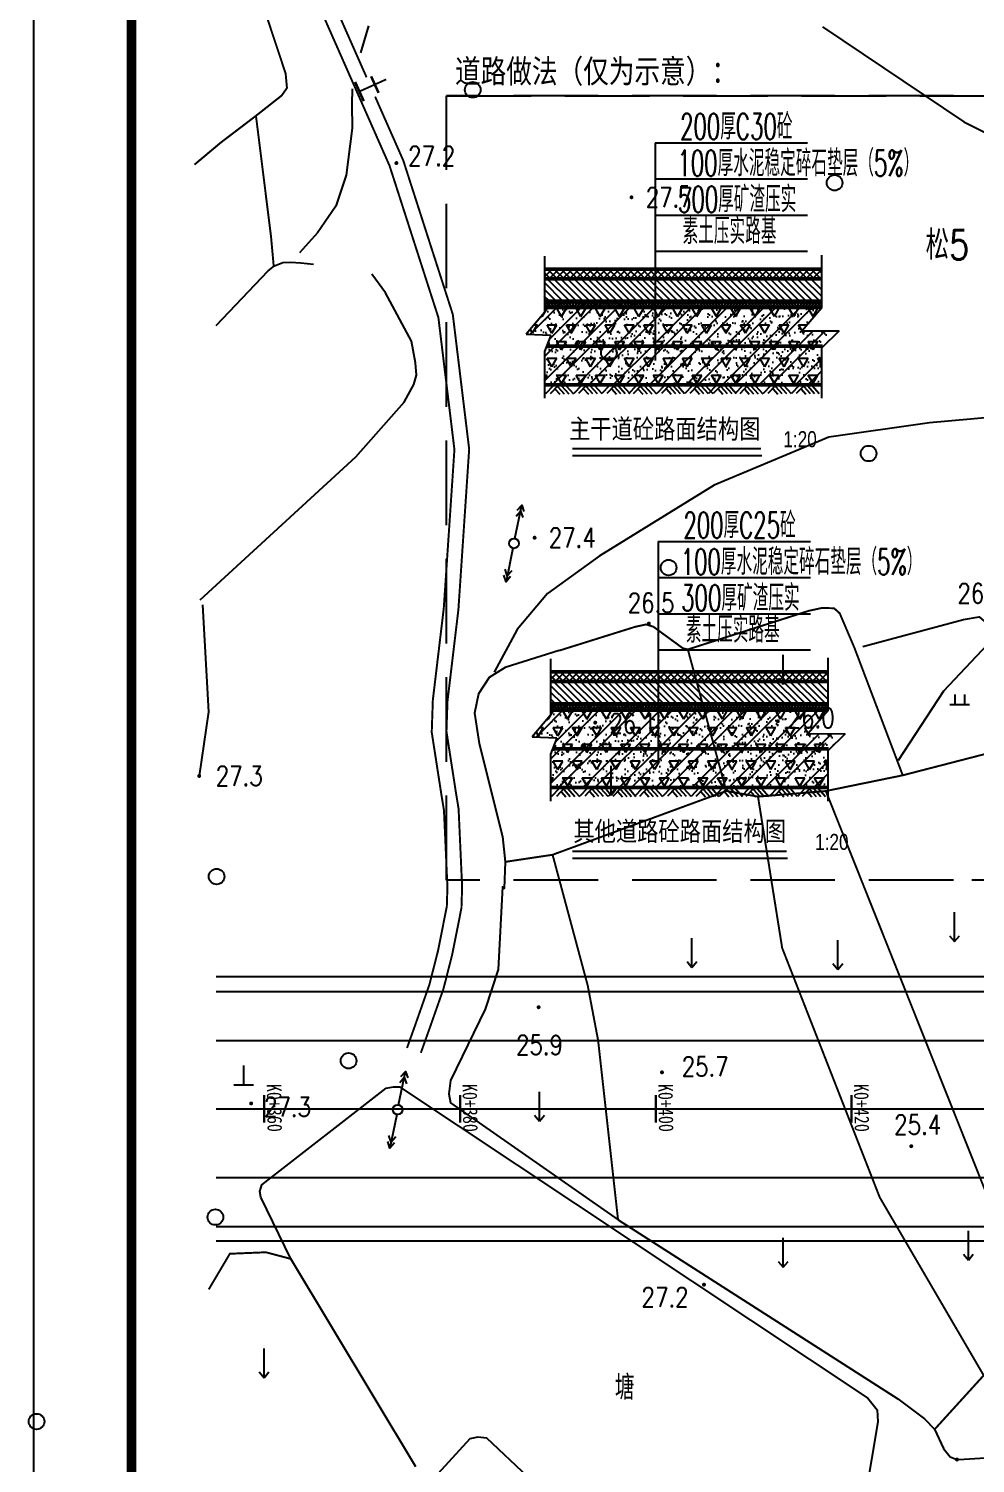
# Model space of a CAD drawing. Header units: millimetres. Extents: x 423323 to 424695, y 55333 to 56284.
# Drawn here: x 423323 to 423419.7, y 55546.1 to 55692.7 of the extents above; entities that cross this region are included whole.
import ezdxf
from ezdxf.enums import TextEntityAlignment as Align

# ---------------------------------------------------------------- set-up
doc = ezdxf.new("R2010")
doc.units = ezdxf.units.MM
doc.header["$LTSCALE"] = 1000
doc.linetypes.add('DASH', pattern=[0.35, 0.25, -0.1])
doc.linetypes.add('X3', pattern=[5, 4, -1])
doc.layers.add('1', color=7, linetype='Continuous', lineweight=50)
for name, color, linetype in [('DL1', 7, 'Continuous'), ('JMD', 6, 'Continuous'), ('PUB_TEXT', 7, 'Continuous'), ('STAIR', 2, 'Continuous'), ('TK', 4, 'Continuous'), ('地形图', 252, 'Continuous'), ('建设布局', 7, 'Continuous'), ('道路', 4, 'Continuous'), ('道路网', 7, 'Continuous')]:
    doc.layers.add(name, color=color, linetype=linetype)
doc.styles.add('HZ', font='rs.shx', dxfattribs={"width": 0.8, "bigfont": 'hztxt.shx'})
doc.styles.add('HZ1', font='fsdb_e.shx', dxfattribs={"width": 0.75, "bigfont": 'hzdx.shx'})
doc.styles.add('HZTXT', font='TXT.shx', dxfattribs={"bigfont": 'HZTXT.shx'})
doc.styles.add('S', font='', dxfattribs={"width": 0.8})
doc.styles.add('等线体', font='simhei.ttf')
doc.styles.get('S').set_extended_font_data('NSimSun')
doc.linetypes.add('10421', pattern='A,2,[150,AAA.SHX,S=1,R=0,X=0,Y=1],1e-11', length=2)
doc.linetypes.add('1161', pattern='A,0,[149,AAA.SHX,S=0.15,R=0,X=0,Y=0],-1.6', length=1.6)

# ---------------------------------------------------------------- blocks, each defined once
blk = doc.blocks.new('gc122')
blk.add_circle((0, 0), 0.8)
blk = doc.blocks.new('gc013a')
at = {"linetype": 'Continuous'}
blk.add_line((0.5, 0), (4, 0), dxfattribs=at)
at = {"linetype": 'Continuous', "flags": 128}
for points in [[(2.77, 0.35), (3.38, 0), (2.77, -0.35)], [(3.39, 0.35), (4, 0), (3.39, -0.35)]]:
    blk.add_lwpolyline(points, dxfattribs=at)
blk = doc.blocks.new('gc120')
for p, q in [((0, 0), (0, 3)), ((-0.5, 0.6), (0, 0)), ((0, 0), (0.5, 0.6))]:
    blk.add_line(p, q)
blk = doc.blocks.new('gc170')
at = {"linetype": 'Continuous'}
blk.add_circle((0, 0), 0.5, dxfattribs=at)
blk = doc.blocks.new('gc119')
for p, q in [((-1, 0), (1, 0)), ((-0.5, 1), (-0.5, 0)), ((0.5, 1), (0.5, 0))]:
    blk.add_line(p, q)
blk = doc.blocks.new('GC200')
at = {"linetype": 'Continuous', "const_width": 0.2, "flags": 128}
blk.add_lwpolyline([(-0.1, 0, 1), (0.1, 0, 1)], format="xyb", close=True, dxfattribs=at)
blk = doc.blocks.new('gc111')
for p, q in [((0, 0), (0, 2)), ((-1, 0), (1, 0))]:
    blk.add_line(p, q)
blk = doc.blocks.new('wetrewtewtre')
at = {"layer": '建设布局', "color": 1, "linetype": 'Continuous', "flags": 128}
blk.add_lwpolyline([(423795.01, 55503.06), (423795.02, 55549.65), (423775.89, 55568.77), (423342.15, 55568.77)], dxfattribs=at)
blk.add_lwpolyline([(423795.01, 55503.06), (423795.02, 55549.65), (423775.89, 55568.77), (423342.15, 55568.77)], dxfattribs=at)
at = {"layer": '道路网', "color": 6, "linetype": 'Continuous'}
for p, q in [((423342.15, 55594.27), (423781.52, 55594.27)), ((423342.15, 55594.27), (423781.52, 55594.27)), ((423342.15, 55570.27), (423781.52, 55570.27)), ((423342.15, 55570.27), (423781.52, 55570.27))]:
    blk.add_line(p, q, dxfattribs=at)
at = {"layer": '道路网', "color": 4, "linetype": 'Continuous'}
for p, q in [((423342.15, 55589.27), (423781.52, 55589.27)), ((423342.15, 55589.27), (423781.52, 55589.27)), ((423342.15, 55575.27), (423781.52, 55575.27)), ((423342.15, 55575.27), (423781.52, 55575.27))]:
    blk.add_line(p, q, dxfattribs=at)
at = {"layer": '道路网', "color": 2, "linetype": 'Continuous', "lineweight": 30}
for p, q in [((423347.06, 55583.67), (423347.06, 55580.87)), ((423347.06, 55583.67), (423347.06, 55580.87)), ((423367.06, 55583.67), (423367.06, 55580.87)), ((423367.06, 55583.67), (423367.06, 55580.87)), ((423387.06, 55583.67), (423387.06, 55580.87)), ((423387.06, 55583.67), (423387.06, 55580.87)), ((423407.06, 55583.67), (423407.06, 55580.87)), ((423407.06, 55583.67), (423407.06, 55580.87))]:
    blk.add_line(p, q, dxfattribs=at)
at = {"layer": '道路网', "color": 2, "linetype": 'X3'}
blk.add_line((423342.15, 55582.27), (423897.34, 55582.27), dxfattribs=at)
blk.add_line((423342.15, 55582.27), (423897.34, 55582.27), dxfattribs=at)
at = {"layer": '道路网', "color": 141, "linetype": 'Continuous', "style": '等线体', "width": 0.8}
for s, p in [('K0+360', (423347.31, 55584.81)), ('K0+360', (423347.31, 55584.81)), ('K0+380', (423367.31, 55584.81)), ('K0+380', (423367.31, 55584.81)), ('K0+400', (423387.31, 55584.81)), ('K0+400', (423387.31, 55584.81)), ('K0+420', (423407.31, 55584.81)), ('K0+420', (423407.31, 55584.81))]:
    blk.add_text(s, height=1.5, rotation=271.0552, dxfattribs=at).set_placement(p)
blk = doc.blocks.new('dlzf')
at = {"layer": 'JMD'}
h = blk.add_hatch(dxfattribs=at)
h.set_pattern_fill('ANSI32', color=256, scale=5.297292, style=0)
h.set_pattern_definition([(44.99828254, (-201574954.6, 2083964298.3), (-1618.143686, 1618.04668), []), (44.99828254, (-201573875.9, 2083964298.3), (-1618.143686, 1618.04668), [])])
h.paths.add_polyline_path([(97783.065, 259030.48), (88419.142, 259030.48), (87965.811, 259483.783), (87965.811, 258047.387), (86340.02, 256118.161), (88538.567, 256018.3), (87965.811, 254587.447), (87965.811, 251612.08), (97783.065, 251612.08)])
h.paths.add_polyline_path([(112555.893, 251612.08), (112555.893, 254874.661), (114108.43, 256397.734), (110834.442, 256398.67), (112555.893, 258428.498), (112555.893, 258489.32), (97783.065, 258489.32), (97783.065, 251612.08)])
h = blk.add_hatch(dxfattribs=at)
h.set_pattern_fill('AR-SAND', color=256, scale=0.529729, style=0)
h.set_pattern_definition([(37.49834107, (-201574954.6, 2083964298.3), (-38.4410794, 1175.754831), [0, -927.5444958, 0, -1037.38529137, 0, -991.6182932]), (7.4995555, (-201574954.6, 2083964298.3), (1079.988889, 1722.0837335), [0, -500.39645222, 0, -836.02821896, 0, -320.37577734]), (327.50155653, (-201575705.2, 2083964298.3), (1900.37454985, 3.45317493), [0, -305.11481905, 0, -1098.4133486, 0, -1434.03964955]), (317.50171092, (-201575705.2, 2083964298.3), (1834.4592978, 535.5608033), [0, -152.5558755, 0, -720.06373235, 0, -823.8017277])])
h.paths.add_polyline_path([(97783.065, 258489.32), (97783.065, 251612.08), (112555.893, 251612.08), (112555.893, 254874.661), (114108.43, 256397.734), (110834.442, 256398.67), (112555.893, 258428.498), (112555.893, 258489.32)])
h.paths.add_polyline_path([(87965.811, 254587.447), (87965.811, 251612.08), (97783.065, 251612.08), (97783.065, 259030.48), (88419.142, 259030.48), (87965.811, 259483.783), (87965.811, 258047.387), (86340.02, 256118.161), (88538.567, 256018.3)])
h = blk.add_hatch(dxfattribs=at)
h.set_pattern_fill('TRIANG', color=256, scale=3.972969, style=0)
h.set_pattern_definition([(59.99851261, (-201574954.6, 2083964298.3), (-858.1502784, 1486.2707789), [858.1116964, -858.1116964]), (120.00148739, (-201574954.6, 2083964298.3), (-1716.3005584, 1e-06), [858.1116964, -858.1116964]), (0, (-201575383.7, 2083965041.5), (858.15028, 1486.2707779), [858.15028, -858.15028])])
h.paths.add_polyline_path([(97783.065, 258489.32), (97783.065, 251612.08), (112555.893, 251612.08), (112555.893, 254874.661), (114108.43, 256397.734), (110834.442, 256398.67), (112555.893, 258428.498), (112555.893, 258489.32)])
h.paths.add_polyline_path([(87965.811, 254587.447), (87965.811, 251612.08), (97783.065, 251612.08), (97783.065, 259030.48), (88419.142, 259030.48), (87965.811, 259483.783), (87965.811, 258047.387), (86340.02, 256118.161), (88538.567, 256018.3)])
h = blk.add_hatch(dxfattribs=at)
h.set_pattern_fill('ANSI37', color=256, scale=1.324323, style=0)
h.set_pattern_definition([(44.998282537, (-201775255.42, 2083520710.52), (-134.845307175, 134.83722334), []), (135.001717463, (-201775255.42, 2083520710.52), (-134.845307175, -134.83722334), [])])
edge = h.paths.add_edge_path()
edge.add_line((88018.969, 258400.477), (88018.969, 258890.054))
edge.add_line((88018.969, 258890.054), (88018.969, 259078.353))
edge.add_line((88018.969, 259078.353), (112531.855, 259078.353))
edge.add_line((112531.855, 259078.353), (112531.855, 258475.796))
edge.add_line((112531.855, 258475.796), (88094.378, 258475.796))
edge.add_line((88004.56, 258489.32), (112584.644, 258489.32))
h = blk.add_hatch(dxfattribs=at)
h.set_pattern_fill('ANSI32', color=256, scale=5.297292, style=0)
h.set_pattern_definition([(44.99828254, (-201574410.8, 2083928577.8), (-1618.143686, 1618.04668), []), (44.99828254, (-201573332, 2083928577.8), (-1618.143686, 1618.04668), [])])
h.paths.add_polyline_path([(98326.932, 223309.988), (88963.008, 223309.988), (88509.677, 223763.292), (88509.677, 222326.896), (86883.886, 220397.67), (89082.433, 220297.809), (88509.677, 218866.956), (88509.677, 215891.589), (98326.932, 215891.589)])
h.paths.add_polyline_path([(113099.759, 215891.589), (113099.759, 219154.169), (114652.296, 220677.242), (111378.309, 220678.178), (113099.759, 222708.006), (113099.759, 222768.828), (98326.932, 222768.828), (98326.932, 215891.589)])
h = blk.add_hatch(dxfattribs=at)
h.set_pattern_fill('AR-SAND', color=256, scale=0.529729, style=0)
h.set_pattern_definition([(37.49834107, (-201574410.75, 2083928577.8), (-38.4410794, 1175.754831), [0, -927.5444958, 0, -1037.38529137, 0, -991.6182932]), (7.4995555, (-201574410.8, 2083928577.8), (1079.988889, 1722.0837335), [0, -500.39645222, 0, -836.02821896, 0, -320.37577734]), (327.50155653, (-201575161.3, 2083928577.8), (1900.37454985, 3.45317493), [0, -305.11481905, 0, -1098.4133486, 0, -1434.03964955]), (317.50171092, (-201575161.3, 2083928577.8), (1834.4592978, 535.5608033), [0, -152.5558755, 0, -720.06373235, 0, -823.8017277])])
h.paths.add_polyline_path([(98326.932, 222768.828), (98326.932, 215891.589), (113099.759, 215891.589), (113099.759, 219154.169), (114652.296, 220677.242), (111378.309, 220678.178), (113099.759, 222708.006), (113099.759, 222768.828)])
h.paths.add_polyline_path([(88509.677, 218866.956), (88509.677, 215891.589), (98326.932, 215891.589), (98326.932, 223309.988), (88963.008, 223309.988), (88509.677, 223763.292), (88509.677, 222326.896), (86883.886, 220397.67), (89082.433, 220297.809)])
h = blk.add_hatch(dxfattribs=at)
h.set_pattern_fill('TRIANG', color=256, scale=3.972969, style=0)
h.set_pattern_definition([(59.99851261, (-201574410.8, 2083928577.8), (-858.1502784, 1486.2707789), [858.1116964, -858.1116964]), (120.00148739, (-201574410.8, 2083928577.8), (-1716.3005584, 1e-06), [858.1116964, -858.1116964]), (0, (-201574839.8, 2083929321), (858.15028, 1486.2707779), [858.15028, -858.15028])])
h.paths.add_polyline_path([(98326.932, 222768.828), (98326.932, 215891.589), (113099.759, 215891.589), (113099.759, 219154.169), (114652.296, 220677.242), (111378.309, 220678.178), (113099.759, 222708.006), (113099.759, 222768.828)])
h.paths.add_polyline_path([(88509.677, 218866.956), (88509.677, 215891.589), (98326.932, 215891.589), (98326.932, 223309.988), (88963.008, 223309.988), (88509.677, 223763.292), (88509.677, 222326.896), (86883.886, 220397.67), (89082.433, 220297.809)])
h = blk.add_hatch(dxfattribs=at)
h.set_pattern_fill('ANSI37', color=256, scale=1.324323, style=0)
h.set_pattern_definition([(44.998282537, (-201774711.56, 2083484990.02), (-134.845307175, 134.83722334), []), (135.001717463, (-201774711.56, 2083484990.02), (-134.845307175, -134.83722334), [])])
edge = h.paths.add_edge_path()
edge.add_line((88562.835, 222679.985), (88562.835, 223169.563))
edge.add_line((88562.835, 223169.563), (88562.835, 223357.862))
edge.add_line((88562.835, 223357.862), (113075.722, 223357.862))
edge.add_line((113075.722, 223357.862), (113075.722, 222755.305))
edge.add_line((113075.722, 222755.305), (88638.244, 222755.305))
edge.add_line((88548.426, 222768.828), (113128.51, 222768.828))
at = {"color": 4, "linetype": 'DASH', "ltscale": 30}
blk.add_line((124243.798, 277262.156), (79284.453, 277262.156), dxfattribs=at)
at = {"color": 1}
for p, q in [((90468.946, 245977.038), (107182.48, 245977.038)), ((90468.946, 245349.8), (107255.359, 245349.8)), ((90468.945, 210256.547), (109455.839, 210256.547)), ((90468.945, 209629.309), (109528.718, 209629.309))]:
    blk.add_line(p, q, dxfattribs=at)
at = {"color": 4, "linetype": 'DASH', "ltscale": 30}
blk.add_lwpolyline([(79284.453, 277262.156), (124243.798, 277262.156), (124243.798, 277262.156), (175382.867, 277262.156), (175382.867, 235295.457), (175382.867, 207680.1), (124243.798, 207680.1), (79284.453, 207680.1)], close=True, dxfattribs=at)
at = {"layer": '1'}
for p, q in [((87965.811, 261879.352), (112555.893, 261879.352)), ((88004.56, 261026.67), (112584.644, 261026.67)), ((88004.56, 259030.48), (112555.893, 259030.48)), ((88004.56, 258489.32), (112584.644, 258489.32)), ((88151.246, 255050.7), (112626.359, 255050.7)), ((87965.811, 251612.08), (112555.893, 251612.08)), ((88509.677, 226158.86), (113099.759, 226158.86)), ((88548.426, 225306.178), (113128.51, 225306.178)), ((88548.426, 223309.988), (113099.759, 223309.988)), ((88548.426, 222768.828), (113128.51, 222768.828)), ((88695.113, 219330.209), (113170.226, 219330.209)), ((88509.677, 215891.589), (113099.759, 215891.589))]:
    blk.add_line(p, q, dxfattribs=at)
at = {"layer": 'DL1', "color": 4}
for p, q in [((97783.065, 273093.192), (111298.831, 273093.192)), ((97783.065, 273093.192), (97783.065, 253778.121)), ((97783.065, 269886.245), (111298.831, 269886.245)), ((97783.065, 266679.298), (111298.831, 266679.298)), ((97783.065, 263472.351), (111298.831, 263472.351)), ((98071.994, 237735.717), (111587.76, 237735.717)), ((98071.994, 237735.717), (98071.994, 218063.16)), ((98071.994, 234528.77), (111587.76, 234528.77)), ((98071.994, 231321.823), (111587.76, 231321.823)), ((98071.994, 228114.876), (111587.76, 228114.876))]:
    blk.add_line(p, q, dxfattribs=at)
at = {"layer": 'JMD'}
for p, q in [((90217.077, 259030.48), (88220.768, 261026.67)), ((90816.389, 259030.48), (88820.08, 261026.67)), ((89710.122, 261019.281), (88850, 261879.352)), ((88990.938, 261019.281), (89851.06, 261879.352)), ((91415.701, 259030.48), (89419.391, 261026.67)), ((90309.434, 261019.281), (89449.312, 261879.352)), ((89590.25, 261019.281), (90450.372, 261879.352)), ((92015.013, 259030.48), (90018.703, 261026.67)), ((90908.746, 261019.281), (90048.624, 261879.352)), ((90189.562, 261019.281), (91049.684, 261879.352)), ((92614.325, 259030.48), (90618.015, 261026.67)), ((91508.058, 261019.281), (90647.936, 261879.352)), ((90788.874, 261019.281), (91648.996, 261879.352)), ((93213.637, 259030.48), (91217.327, 261026.67)), ((92107.37, 261019.281), (91247.248, 261879.352)), ((91388.185, 261019.281), (92248.308, 261879.352)), ((93812.949, 259030.48), (91816.639, 261026.67)), ((92706.682, 261019.281), (91846.559, 261879.352)), ((91987.497, 261019.281), (92847.62, 261879.352)), ((94412.261, 259030.48), (92415.951, 261026.67)), ((93305.994, 261019.281), (92445.871, 261879.352)), ((92586.809, 261019.281), (93446.932, 261879.352)), ((95011.572, 259030.48), (93015.263, 261026.67)), ((93905.305, 261019.281), (93045.183, 261879.352)), ((93186.121, 261019.281), (94046.243, 261879.352)), ((95610.884, 259030.48), (93614.575, 261026.67)), ((94504.617, 261019.281), (93644.495, 261879.352)), ((93785.433, 261019.281), (94645.555, 261879.352)), ((96210.196, 259030.48), (94213.886, 261026.67)), ((95103.929, 261019.281), (94243.807, 261879.352)), ((94384.745, 261019.281), (95244.867, 261879.352)), ((96809.508, 259030.48), (94813.198, 261026.67)), ((95703.241, 261019.281), (94843.119, 261879.352)), ((94984.057, 261019.281), (95844.179, 261879.352)), ((97408.82, 259030.48), (95412.51, 261026.67)), ((95442.431, 261879.352), (96302.553, 261019.281)), ((95583.369, 261019.281), (96443.491, 261879.352)), ((98008.132, 259030.48), (96011.822, 261026.67)), ((96041.743, 261879.352), (96901.865, 261019.281)), ((97042.803, 261879.352), (96182.681, 261019.281)), ((98607.444, 259030.48), (96611.134, 261026.67)), ((97501.177, 261019.281), (96641.054, 261879.352)), ((96781.992, 261019.281), (97642.115, 261879.352)), ((99206.756, 259030.48), (97210.446, 261026.67)), ((98100.489, 261019.281), (97240.366, 261879.352)), ((97381.304, 261019.281), (98241.427, 261879.352)), ((99806.067, 259030.48), (97809.758, 261026.67)), ((98699.8, 261019.281), (97839.678, 261879.352)), ((97980.616, 261019.281), (98840.738, 261879.352)), ((100405.379, 259030.48), (98409.07, 261026.67)), ((99299.112, 261019.281), (98438.99, 261879.352)), ((98579.928, 261019.281), (99440.05, 261879.352)), ((101004.691, 259030.48), (99008.381, 261026.67)), ((99898.424, 261019.281), (99038.302, 261879.352)), ((99179.24, 261019.281), (100039.362, 261879.352)), ((101604.003, 259030.48), (99607.693, 261026.67)), ((100497.736, 261019.281), (99637.614, 261879.352)), ((99778.552, 261019.281), (100638.674, 261879.352)), ((102203.315, 259030.48), (100207.005, 261026.67)), ((101097.048, 261019.281), (100236.926, 261879.352)), ((100377.864, 261019.281), (101237.986, 261879.352)), ((102802.627, 259030.48), (100806.317, 261026.67)), ((101696.36, 261019.281), (100836.238, 261879.352)), ((100977.176, 261019.281), (101837.298, 261879.352)), ((103401.939, 259030.48), (101405.629, 261026.67)), ((102295.672, 261019.281), (101435.549, 261879.352)), ((101576.487, 261019.281), (102436.61, 261879.352)), ((104001.251, 259030.48), (102004.941, 261026.67)), ((102894.984, 261019.281), (102034.861, 261879.352)), ((102175.799, 261019.281), (103035.922, 261879.352)), ((102604.253, 261026.67), (104600.562, 259030.48)), ((103494.296, 261019.281), (102634.173, 261879.352)), ((102775.111, 261019.281), (103635.233, 261879.352)), ((103203.565, 261026.67), (105199.874, 259030.48)), ((104093.607, 261019.281), (103233.485, 261879.352)), ((103374.423, 261019.281), (104234.545, 261879.352)), ((105799.186, 259030.48), (103802.876, 261026.67)), ((104692.919, 261019.281), (103832.797, 261879.352)), ((103973.735, 261019.281), (104833.857, 261879.352)), ((106398.498, 259030.48), (104402.188, 261026.67)), ((105292.231, 261019.281), (104432.109, 261879.352)), ((104573.047, 261019.281), (105433.169, 261879.352)), ((106997.81, 259030.48), (105001.5, 261026.67)), ((105891.543, 261019.281), (105031.421, 261879.352)), ((105172.359, 261019.281), (106032.481, 261879.352)), ((107597.122, 259030.48), (105600.812, 261026.67)), ((106490.855, 261019.281), (105630.733, 261879.352)), ((105771.671, 261019.281), (106631.793, 261879.352)), ((108196.434, 259030.48), (106200.124, 261026.67)), ((107090.167, 261019.281), (106230.044, 261879.352)), ((106370.982, 261019.281), (107231.105, 261879.352)), ((108795.746, 259030.48), (106799.436, 261026.67)), ((107689.479, 261019.281), (106829.356, 261879.352)), ((106970.294, 261019.281), (107830.417, 261879.352)), ((109395.058, 259030.48), (107398.748, 261026.67)), ((108288.791, 261019.281), (107428.668, 261879.352)), ((107569.606, 261019.281), (108429.728, 261879.352)), ((109994.369, 259030.48), (107998.06, 261026.67)), ((108888.102, 261019.281), (108027.98, 261879.352)), ((108168.918, 261019.281), (109029.04, 261879.352)), ((110593.681, 259030.48), (108597.371, 261026.67)), ((109487.414, 261019.281), (108627.292, 261879.352)), ((108768.23, 261019.281), (109628.352, 261879.352)), ((111192.993, 259030.48), (109196.683, 261026.67)), ((110086.726, 261019.281), (109226.604, 261879.352)), ((109367.542, 261019.281), (110227.664, 261879.352)), ((111792.305, 259030.48), (109795.995, 261026.67)), ((110686.038, 261019.281), (109825.916, 261879.352)), ((109966.854, 261019.281), (110826.976, 261879.352)), ((112391.617, 259030.48), (110395.307, 261026.67)), ((111285.35, 261019.281), (110425.228, 261879.352)), ((110566.166, 261019.281), (111426.288, 261879.352)), ((112546.894, 259474.488), (110994.619, 261026.67)), ((111884.662, 261019.281), (111024.54, 261879.352)), ((111165.477, 261019.281), (112025.6, 261879.352)), ((112508.145, 260112.51), (111593.931, 261026.67)), ((112483.974, 261019.281), (111623.851, 261879.352)), ((111764.789, 261019.281), (112555.893, 261810.337)), ((89617.766, 259030.48), (87965.811, 260682.335)), ((88938.298, 251244.756), (89337.31, 250799.125)), ((89165.618, 251448.272), (89721.693, 250827.227)), ((89492.794, 251540.265), (90131.238, 250827.227)), ((89902.34, 251540.265), (90540.784, 250827.227)), ((91257.014, 251564.852), (90579.137, 250851.814)), ((91699.384, 251587.344), (91000.125, 250851.814)), ((91448.044, 251269.344), (91869.072, 250799.125)), ((91675.364, 251472.859), (92231.439, 250851.814)), ((92002.54, 251564.852), (92640.985, 250851.814)), ((92412.086, 251564.852), (93050.53, 250851.814)), ((93754.458, 251552.559), (93076.58, 250839.521)), ((94196.828, 251575.05), (93497.568, 250839.521)), ((93945.488, 251257.05), (94355.508, 250799.125)), ((94172.808, 251460.566), (94728.883, 250839.521)), ((94499.984, 251552.559), (95138.429, 250839.521)), ((94909.53, 251552.559), (95547.974, 250839.521)), ((96105.887, 251540.265), (95428.009, 250827.227)), ((96548.257, 251562.756), (95848.997, 250827.227)), ((96296.916, 251244.756), (96695.929, 250799.125)), ((96524.237, 251448.272), (97080.312, 250827.227)), ((96851.413, 251540.265), (97489.857, 250827.227)), ((97260.958, 251540.265), (97899.403, 250827.227)), ((98615.633, 251564.852), (97937.755, 250851.814)), ((99058.003, 251587.344), (98358.743, 250851.814)), ((98806.663, 251269.344), (99227.69, 250799.125)), ((99033.983, 251472.859), (99590.058, 250851.814)), ((99361.159, 251564.852), (99999.604, 250851.814)), ((99770.705, 251564.852), (100409.149, 250851.814)), ((101113.077, 251552.559), (100435.199, 250839.521)), ((101555.447, 251575.05), (100856.187, 250839.521)), ((101304.106, 251257.05), (101714.127, 250799.125)), ((101531.427, 251460.566), (102087.502, 250839.521)), ((101858.603, 251552.559), (102497.047, 250839.521)), ((102268.148, 251552.559), (102906.593, 250839.521)), ((103198.863, 251552.559), (102520.985, 250839.521)), ((103641.233, 251575.05), (102941.974, 250839.521)), ((103389.893, 251257.05), (103799.913, 250799.125)), ((103617.213, 251460.566), (104173.288, 250839.521)), ((103944.389, 251552.559), (104582.834, 250839.521)), ((104353.935, 251552.559), (104992.379, 250839.521)), ((105550.292, 251540.265), (104872.414, 250827.227)), ((105992.662, 251562.756), (105293.402, 250827.227)), ((105741.322, 251244.756), (106140.334, 250799.125)), ((105968.642, 251448.272), (106524.717, 250827.227)), ((106295.818, 251540.265), (106934.262, 250827.227)), ((106705.364, 251540.265), (107343.808, 250827.227)), ((108060.038, 251564.852), (107382.16, 250851.814)), ((108502.408, 251587.344), (107803.149, 250851.814)), ((108251.068, 251269.344), (108672.095, 250799.125)), ((108478.388, 251472.859), (109034.463, 250851.814)), ((108805.564, 251564.852), (109444.009, 250851.814)), ((109215.11, 251564.852), (109853.554, 250851.814)), ((110557.482, 251552.559), (109879.604, 250839.521)), ((110999.852, 251575.05), (110300.592, 250839.521)), ((110748.512, 251257.05), (111158.532, 250799.125)), ((110975.832, 251460.566), (111531.907, 250839.521)), ((111303.008, 251552.559), (111941.452, 250839.521)), ((111712.554, 251552.559), (112350.998, 250839.521)), ((90760.944, 223309.988), (88764.634, 225306.178)), ((91360.256, 223309.988), (89363.946, 225306.178)), ((90253.989, 225298.79), (89393.866, 226158.86)), ((89534.804, 225298.79), (90394.927, 226158.86)), ((91959.567, 223309.988), (89963.258, 225306.178)), ((90853.301, 225298.79), (89993.178, 226158.86)), ((90134.116, 225298.79), (90994.238, 226158.86)), ((92558.879, 223309.988), (90562.57, 225306.178)), ((91452.612, 225298.79), (90592.49, 226158.86)), ((90733.428, 225298.79), (91593.55, 226158.86)), ((93158.191, 223309.988), (91161.881, 225306.178)), ((92051.924, 225298.79), (91191.802, 226158.86)), ((91332.74, 225298.79), (92192.862, 226158.86)), ((93757.503, 223309.988), (91761.193, 225306.178)), ((92651.236, 225298.79), (91791.114, 226158.86)), ((91932.052, 225298.79), (92792.174, 226158.86)), ((94356.815, 223309.988), (92360.505, 225306.178)), ((93250.548, 225298.79), (92390.426, 226158.86)), ((92531.364, 225298.79), (93391.486, 226158.86)), ((94956.127, 223309.988), (92959.817, 225306.178)), ((93849.86, 225298.79), (92989.738, 226158.86)), ((93130.676, 225298.79), (93990.798, 226158.86)), ((95555.439, 223309.988), (93559.129, 225306.178)), ((94449.172, 225298.79), (93589.05, 226158.86)), ((93729.987, 225298.79), (94590.11, 226158.86)), ((96154.751, 223309.988), (94158.441, 225306.178)), ((95048.484, 225298.79), (94188.361, 226158.86)), ((94329.299, 225298.79), (95189.422, 226158.86)), ((96754.063, 223309.988), (94757.753, 225306.178)), ((95647.796, 225298.79), (94787.673, 226158.86)), ((94928.611, 225298.79), (95788.733, 226158.86)), ((97353.374, 223309.988), (95357.065, 225306.178)), ((96247.107, 225298.79), (95386.985, 226158.86)), ((95527.923, 225298.79), (96388.045, 226158.86)), ((97952.686, 223309.988), (95956.376, 225306.178)), ((95986.297, 226158.86), (96846.419, 225298.79)), ((96127.235, 225298.79), (96987.357, 226158.86)), ((98551.998, 223309.988), (96555.688, 225306.178)), ((96585.609, 226158.86), (97445.731, 225298.79)), ((97586.669, 226158.86), (96726.547, 225298.79)), ((99151.31, 223309.988), (97155, 225306.178)), ((98045.043, 225298.79), (97184.921, 226158.86)), ((97325.859, 225298.79), (98185.981, 226158.86)), ((99750.622, 223309.988), (97754.312, 225306.178)), ((98644.355, 225298.79), (97784.233, 226158.86)), ((97925.171, 225298.79), (98785.293, 226158.86)), ((100349.934, 223309.988), (98353.624, 225306.178)), ((99243.667, 225298.79), (98383.545, 226158.86)), ((98524.482, 225298.79), (99384.605, 226158.86)), ((100949.246, 223309.988), (98952.936, 225306.178)), ((99842.979, 225298.79), (98982.856, 226158.86)), ((99123.794, 225298.79), (99983.917, 226158.86)), ((101548.558, 223309.988), (99552.248, 225306.178)), ((100442.291, 225298.79), (99582.168, 226158.86)), ((99723.106, 225298.79), (100583.228, 226158.86)), ((102147.869, 223309.988), (100151.56, 225306.178)), ((101041.602, 225298.79), (100181.48, 226158.86)), ((100322.418, 225298.79), (101182.54, 226158.86)), ((102747.181, 223309.988), (100750.872, 225306.178)), ((101640.914, 225298.79), (100780.792, 226158.86)), ((100921.73, 225298.79), (101781.852, 226158.86)), ((103346.493, 223309.988), (101350.183, 225306.178)), ((102240.226, 225298.79), (101380.104, 226158.86)), ((101521.042, 225298.79), (102381.164, 226158.86)), ((103945.805, 223309.988), (101949.495, 225306.178)), ((102839.538, 225298.79), (101979.416, 226158.86)), ((102120.354, 225298.79), (102980.476, 226158.86)), ((104545.117, 223309.988), (102548.807, 225306.178)), ((103438.85, 225298.79), (102578.728, 226158.86)), ((102719.666, 225298.79), (103579.788, 226158.86)), ((103148.119, 225306.178), (105144.429, 223309.988)), ((104038.162, 225298.79), (103178.04, 226158.86)), ((103318.977, 225298.79), (104179.1, 226158.86)), ((103747.431, 225306.178), (105743.741, 223309.988)), ((104637.474, 225298.79), (103777.351, 226158.86)), ((103918.289, 225298.79), (104778.412, 226158.86)), ((106343.053, 223309.988), (104346.743, 225306.178)), ((105236.786, 225298.79), (104376.663, 226158.86)), ((104517.601, 225298.79), (105377.723, 226158.86)), ((106942.364, 223309.988), (104946.055, 225306.178)), ((105836.097, 225298.79), (104975.975, 226158.86)), ((105116.913, 225298.79), (105977.035, 226158.86)), ((107541.676, 223309.988), (105545.367, 225306.178)), ((106435.409, 225298.79), (105575.287, 226158.86)), ((105716.225, 225298.79), (106576.347, 226158.86)), ((108140.988, 223309.988), (106144.678, 225306.178)), ((107034.721, 225298.79), (106174.599, 226158.86)), ((106315.537, 225298.79), (107175.659, 226158.86)), ((108740.3, 223309.988), (106743.99, 225306.178)), ((107634.033, 225298.79), (106773.911, 226158.86)), ((106914.849, 225298.79), (107774.971, 226158.86)), ((109339.612, 223309.988), (107343.302, 225306.178)), ((108233.345, 225298.79), (107373.223, 226158.86)), ((107514.161, 225298.79), (108374.283, 226158.86)), ((109938.924, 223309.988), (107942.614, 225306.178)), ((108832.657, 225298.79), (107972.535, 226158.86)), ((108113.472, 225298.79), (108973.595, 226158.86)), ((110538.236, 223309.988), (108541.926, 225306.178)), ((109431.969, 225298.79), (108571.846, 226158.86)), ((108712.784, 225298.79), (109572.907, 226158.86)), ((111137.548, 223309.988), (109141.238, 225306.178)), ((110031.281, 225298.79), (109171.158, 226158.86)), ((109312.096, 225298.79), (110172.219, 226158.86)), ((111736.859, 223309.988), (109740.55, 225306.178)), ((110630.592, 225298.79), (109770.47, 226158.86)), ((109911.408, 225298.79), (110771.53, 226158.86)), ((112336.171, 223309.988), (110339.862, 225306.178)), ((111229.904, 225298.79), (110369.782, 226158.86)), ((110510.72, 225298.79), (111370.842, 226158.86)), ((112935.483, 223309.988), (110939.173, 225306.178)), ((111829.216, 225298.79), (110969.094, 226158.86)), ((111110.032, 225298.79), (111970.154, 226158.86)), ((113090.76, 223753.996), (111538.485, 225306.178)), ((112428.528, 225298.79), (111568.406, 226158.86)), ((111709.344, 225298.79), (112569.466, 226158.86)), ((113052.012, 224392.019), (112137.797, 225306.178)), ((113027.84, 225298.79), (112167.718, 226158.86)), ((112308.656, 225298.79), (113099.759, 226089.845)), ((90161.632, 223309.988), (88509.677, 224961.844)), ((89482.164, 215524.265), (89881.176, 215078.633)), ((89709.485, 215727.78), (90265.559, 215106.736)), ((90036.661, 215819.773), (90675.105, 215106.736)), ((90446.206, 215819.773), (91084.65, 215106.736)), ((91800.88, 215844.361), (91123.003, 215131.323)), ((92243.251, 215866.852), (91543.991, 215131.323)), ((91991.91, 215548.852), (92412.938, 215078.633)), ((92219.231, 215752.368), (92775.306, 215131.323)), ((92546.407, 215844.361), (93184.851, 215131.323)), ((92955.952, 215844.361), (93594.396, 215131.323)), ((94298.324, 215832.067), (93620.447, 215119.029)), ((94740.694, 215854.559), (94041.435, 215119.029)), ((94489.354, 215536.559), (94899.374, 215078.633)), ((94716.675, 215740.074), (95272.749, 215119.029)), ((95043.851, 215832.067), (95682.295, 215119.029)), ((95453.396, 215832.067), (96091.84, 215119.029)), ((96649.753, 215819.773), (95971.875, 215106.736)), ((97092.123, 215842.265), (96392.864, 215106.736)), ((96840.783, 215524.265), (97239.795, 215078.633)), ((97068.103, 215727.78), (97624.178, 215106.736)), ((97395.279, 215819.773), (98033.724, 215106.736)), ((97804.825, 215819.773), (98443.269, 215106.736)), ((99159.499, 215844.361), (98481.622, 215131.323)), ((99601.869, 215866.852), (98902.61, 215131.323)), ((99350.529, 215548.852), (99771.557, 215078.633)), ((99577.85, 215752.368), (100133.924, 215131.323)), ((99905.026, 215844.361), (100543.47, 215131.323)), ((100314.571, 215844.361), (100953.015, 215131.323)), ((101656.943, 215832.067), (100979.065, 215119.029)), ((102099.313, 215854.559), (101400.054, 215119.029)), ((101847.973, 215536.559), (102257.993, 215078.633)), ((102075.293, 215740.074), (102631.368, 215119.029)), ((102402.469, 215832.067), (103040.914, 215119.029)), ((102812.015, 215832.067), (103450.459, 215119.029)), ((103742.729, 215832.067), (103064.852, 215119.029)), ((104185.1, 215854.559), (103485.84, 215119.029)), ((103933.759, 215536.559), (104343.779, 215078.633)), ((104161.08, 215740.074), (104717.155, 215119.029)), ((104488.256, 215832.067), (105126.7, 215119.029)), ((104897.801, 215832.067), (105536.245, 215119.029)), ((106094.158, 215819.773), (105416.281, 215106.736)), ((106536.528, 215842.265), (105837.269, 215106.736)), ((106285.188, 215524.265), (106684.2, 215078.633)), ((106512.508, 215727.78), (107068.583, 215106.736)), ((106839.684, 215819.773), (107478.129, 215106.736)), ((107249.23, 215819.773), (107887.674, 215106.736)), ((108603.904, 215844.361), (107926.027, 215131.323)), ((109046.275, 215866.852), (108347.015, 215131.323)), ((108794.934, 215548.852), (109215.962, 215078.633)), ((109022.255, 215752.368), (109578.33, 215131.323)), ((109349.431, 215844.361), (109987.875, 215131.323)), ((109758.976, 215844.361), (110397.42, 215131.323)), ((111101.348, 215832.067), (110423.471, 215119.029)), ((111543.718, 215854.559), (110844.459, 215119.029)), ((111292.378, 215536.559), (111702.398, 215078.633)), ((111519.698, 215740.074), (112075.773, 215119.029)), ((111846.874, 215832.067), (112485.319, 215119.029)), ((112256.42, 215832.067), (112894.864, 215119.029))]:
    blk.add_line(p, q, dxfattribs=at)
at = {"layer": 'STAIR'}
for p, q in [((87965.811, 263028.44), (87965.811, 258047.387)), ((112555.893, 263121.427), (112555.893, 258428.498)), ((87965.811, 261192.767), (88652.437, 261879.352)), ((88511.499, 261019.281), (87965.811, 261564.936)), ((89110.81, 261019.281), (88250.688, 261879.352)), ((88391.626, 261019.281), (89251.748, 261879.352)), ((112555.893, 261546.642), (112223.163, 261879.352)), ((112364.101, 261019.281), (112555.893, 261211.061)), ((89018.454, 259030.48), (87956.813, 260092.057)), ((88419.142, 259030.48), (87956.813, 259492.781)), ((112555.893, 258428.498), (110834.442, 256398.67)), ((87965.811, 258047.387), (86340.02, 256118.161)), ((86340.02, 256118.161), (88538.567, 256018.3)), ((88538.567, 256018.3), (87965.811, 254587.447)), ((110834.442, 256398.67), (114108.43, 256397.734)), ((114108.43, 256397.734), (112555.893, 254874.661)), ((87965.811, 254587.447), (87965.811, 250423.901)), ((112555.893, 254874.661), (112555.893, 250423.901)), ((88747.268, 251540.265), (88069.39, 250827.227)), ((89189.638, 251562.756), (88490.378, 250827.227)), ((88509.677, 227307.948), (88509.677, 222326.896)), ((113099.759, 227400.935), (113099.759, 222708.006)), ((88509.677, 225472.276), (89196.303, 226158.86)), ((89055.365, 225298.79), (88509.677, 225844.444)), ((89654.677, 225298.79), (88794.554, 226158.86)), ((88935.492, 225298.79), (89795.615, 226158.86)), ((113099.759, 225826.151), (112767.03, 226158.86)), ((112907.967, 225298.79), (113099.759, 225490.569)), ((89562.32, 223309.988), (88500.679, 224371.566)), ((88963.008, 223309.988), (88500.679, 223772.29)), ((113099.759, 222708.006), (111378.309, 220678.178)), ((88509.677, 222326.896), (86883.886, 220397.67)), ((86883.886, 220397.67), (89082.433, 220297.809)), ((89082.433, 220297.809), (88509.677, 218866.956)), ((111378.309, 220678.178), (114652.296, 220677.242)), ((114652.296, 220677.242), (113099.759, 219154.169)), ((113099.759, 219154.169), (113099.759, 214703.409)), ((88509.677, 218866.956), (88509.677, 214703.409)), ((89291.134, 215819.773), (88613.257, 215106.736)), ((89733.504, 215842.265), (89034.245, 215106.736))]:
    blk.add_line(p, q, dxfattribs=at)
at = {"layer": 'PUB_TEXT', "color": 4, "style": 'S', "width": 0.8}
blk.add_text('道路做法（仅为示意）：', height=2084.05063, dxfattribs=at).set_placement((80040.322, 278395.879))
at = {"layer": 'PUB_TEXT', "style": 'HZTXT', "width": 0.600036}
for s, height, p in [('200厚C30砼', 2311.3773, (100005.733, 273374.565)), ('100厚水泥稳定碎石垫层（5%%%）', 2311.37733, (99767.065, 270124.877)), ('500厚矿渣压实', 2311.3773, (99814.45, 266917.931)), (' 素土压实路基', 2311.3773, (98995.739, 264099.311)), ('200厚C25砼', 2311.3773, (100294.661, 238017.09)), ('100厚水泥稳定碎石垫层（5%%%）', 2311.37733, (100055.993, 234767.402)), ('300厚矿渣压实', 2311.3773, (100103.378, 231560.456)), (' 素土压实路基', 2311.3773, (99284.667, 228741.836))]:
    blk.add_text(s, height=height, dxfattribs=at).set_placement(p)
at = {"layer": '道路', "color": 7}
for s, height, style, width, p in [('主干道砼路面结构图', 1728.72, 'S', 0.8, (90157.178, 246851.161)), ('1:20', 1422.3861, 'HZ1', 0.800048, (109168.238, 246086.473)), ('其他道路砼路面结构图', 1728.72, 'S', 0.8, (90541.661, 211159.481)), ('1:20', 1422.3861, 'HZ1', 0.800048, (111986.368, 210365.982))]:
    blk.add_text(s, height=height, dxfattribs=dict(at, style=style, width=width)).set_placement(p)
blk = doc.blocks.new('GeYuanFrame_84040822', base_point=(20.09, 4.53))
at = {"layer": 'TK'}
blk.add_lwpolyline([(20.09, 4.53), (20.09, 598.53), (861.09, 598.53), (861.09, 4.53)], close=True, dxfattribs=at)
at = {"layer": 'TK', "const_width": 1}
blk.add_lwpolyline([(45.09, 588.53), (851.09, 588.53), (851.09, 14.53), (45.09, 14.53)], close=True, dxfattribs=at)

msp = doc.modelspace()

# ---------------------------------------------------------------- linework, layer by layer
at = {"layer": '地形图', "color": 250, "linetype": 'Continuous', "const_width": 0.2, "flags": 128}
for points in [[(423342.152, 55715.13), (423343.798, 55713.39), (423347.634, 55707.671), (423351.718, 55700.804), (423357.51, 55687.684)], [(423343.84, 55702.63), (423344.689, 55701.156), (423345.437, 55699.533), (423349.242, 55688.069), (423349.38, 55686.59), (423348.84, 55685.821), (423346.21, 55683.75), (423342.6, 55681), (423339.925, 55678.757)], [(423358.381, 55685.713), (423361.262, 55679.187), (423366.322, 55663.461), (423367.996, 55649.685), (423366.896, 55633.298), (423365.78, 55623.93), (423365.675, 55620.842), (423366.665, 55614.455), (423366.916, 55612.928), (423367.275, 55604.969), (423367.209, 55602.815), (423366.845, 55600.963), (423366.258, 55598.024), (423365.371, 55594.544), (423363.951, 55590.497), (423363.056, 55587.993)], [(423348.02, 55668.425), (423347.753, 55671.376), (423346.21, 55683.75)], [(423394.27, 55614.76), (423390.34, 55629.22)], [(423439.29, 55622.61), (423420.39, 55618.45), (423412.3, 55616.36), (423404.44, 55614.75), (423397.51, 55614.18), (423394.27, 55614.76), (423376.52, 55608.24), (423371.66, 55607.51)], [(423376.52, 55608.24), (423380.11, 55594.88), (423381.17, 55589.283), (423383.21, 55570.93)], [(423341.383, 55563.827), (423343.54, 55567.47), (423347.227, 55567.621), (423349.79, 55566.94)]]:
    msp.add_lwpolyline(points, dxfattribs=at)
at = {"layer": '地形图', "color": 250, "linetype": 'X3', "const_width": 0.2, "flags": 128}
msp.add_lwpolyline([(423342.152, 55712.947), (423342.622, 55712.45), (423346.365, 55706.869), (423350.382, 55700.116), (423359.858, 55678.653), (423364.85, 55663.137), (423366.489, 55649.644), (423365.402, 55633.437), (423364.283, 55624.044), (423364.171, 55620.752), (423365.184, 55614.219), (423365.421, 55612.773), (423365.774, 55604.958), (423365.713, 55602.984), (423365.374, 55601.255), (423364.795, 55598.356), (423363.934, 55594.978), (423362.537, 55590.997), (423361.644, 55588.497)], dxfattribs=at)
at = {"layer": '地形图', "color": 250, "linetype": 'Continuous', "flags": 128}
for points, elevation in [([(423356.914, 55690.185), (423357.735, 55692.953)], 27), ([(423404.116, 55692.833), (423418.557, 55683.145), (423431.218, 55676.833), (423434.975, 55674.183), (423437.005, 55669.473), (423437.005, 55669.473), (423437.516, 55664.028), (423435.953, 55660.184), (423433.705, 55656.919), (423430.58, 55654.579), (423426.083, 55653.365), (423415.038, 55652.368), (423404.754, 55650.92), (423393.021, 55645.998), (423381.289, 55638.76), (423375.992, 55634.942), (423372.913, 55631.266), (423370.555, 55626.891)], 27), ([(423356.052, 55686.507), (423356, 55684.903), (423356.052, 55682.499), (423355.436, 55677.679), (423354.381, 55674.516), (423352.497, 55671.804), (423350.656, 55669.748)], 27), ([(423424.843, 55633.839), (423416.462, 55624.962), (423416.462, 55624.962), (423416.462, 55624.962), (423416.462, 55624.962), (423411.841, 55617.857)], 26)]:
    msp.add_lwpolyline(points, dxfattribs=dict(at, elevation=elevation))
at = {"layer": '地形图', "color": 250, "linetype": '10421', "flags": 128}
for points in [[(423342.152, 55662.338), (423347.459, 55667.903), (423348.1, 55668.41), (423348.1, 55668.41), (423348.961, 55668.746), (423349.741, 55668.801), (423350.785, 55668.739), (423350.785, 55668.739), (423352.096, 55668.574)], [(423377.204, 55629.105), (423371.679, 55627.374), (423370.04, 55626.37), (423370.04, 55626.37), (423368.961, 55624.689), (423368.553, 55622.707), (423369.019, 55619.61), (423371.409, 55610.099), (423371.66, 55607.51), (423371.584, 55604.796), (423371.394, 55604.953), (423370.961, 55596.521), (423369.646, 55592.472), (423366.096, 55585.17), (423365.908, 55583.809), (423366.09, 55582.89), (423383.21, 55570.93), (423411.782, 55552.64), (423414.508, 55550.596), (423415.56, 55549.53), (423416.474, 55547.558), (423417.136, 55546.726), (423417.84, 55546.44)], [(423418.04, 55546.44), (423421.305, 55546.638), (423423.605, 55547.42), (423427.009, 55548.386), (423432.093, 55549.689)]]:
    msp.add_lwpolyline(points, dxfattribs=at)
at = {"layer": '地形图', "color": 250, "linetype": 'Continuous', "flags": 128}
for points in [[(423340.51, 55634.28), (423356.426, 55648.911), (423361.351, 55654.486), (423362.339, 55656.283), (423362.6, 55657.23), (423362.526, 55658.491), (423362.119, 55660.713), (423359.431, 55665.653), (423358.05, 55667.57)], [(423362.538, 55545.697), (423349.79, 55566.94), (423346.719, 55573.244), (423346.61, 55573.83), (423346.821, 55574.502), (423359.52, 55584.395), (423360.25, 55584.52), (423360.884, 55584.523), (423408.726, 55552.72), (423409.68, 55551.53)], [(423409.68, 55551.53), (423409.765, 55550.296), (423407.855, 55538.937)], [(423386.57, 55532.81), (423369.809, 55548.616), (423368.88, 55548.74), (423368.08, 55548.556), (423364.803, 55544.982)]]:
    msp.add_lwpolyline(points, dxfattribs=at)
at = {"layer": '地形图', "color": 250, "linetype": '1161', "flags": 128}
for points in [[(423340.74, 55633.779), (423341.365, 55622.842), (423340.41, 55616.29)], [(423408.211, 55629.504), (423418.514, 55632.294), (423420.12, 55632.55), (423421.136, 55631.656), (423424.184, 55623.014), (423425.5, 55621.88), (423428.861, 55622.235), (423437.69, 55625.3)]]:
    msp.add_lwpolyline(points, dxfattribs=at)
at = {"layer": '地形图', "color": 250, "linetype": 'Continuous', "flags": 128}
msp.add_lwpolyline([(423412.3, 55616.36, 0.2, 0.2, 0), (423407.36, 55629.39, 0.2, 0.2, 0), (423405.862, 55632.908, 0.2, 0.2, 0), (423405.28, 55633.43, 0.2, 0.2, 0), (423404.033, 55633.456, 0.2, 0.2, 0), (423402.69, 55633.165, 0.2, 0.2, 0), (423390.34, 55629.22, 0.2, 0.2, 0), (423389.822, 55629.348, 0.2, 0.2, 0), (423386.82, 55631.54, 0.2, 0.2, 0), (423386.077, 55631.776, 0.2, 0.2, 0), (423384.963, 55631.534, 0.2, 0.2, 0), (423377.204, 55629.105, 0, 0, 0)], format="xyseb", dxfattribs=at)
at = {"layer": '地形图', "color": 250, "linetype": 'Continuous', "const_width": 0.2, "elevation": 25.66, "flags": 128}
for points in [[(423426.51, 55557.78), (423420.87, 55573.56), (423404.44, 55614.75)], [(423415.56, 55549.53), (423420.57, 55555.04), (423409.95, 55573.23), (423399.98, 55598.71), (423397.51, 55614.18)]]:
    msp.add_lwpolyline(points, dxfattribs=at)
at = {"layer": '建设布局', "color": 1, "linetype": 'Continuous', "flags": 128}
msp.add_lwpolyline([(423342.152, 56100.98), (423431.612, 56100.98), (423431.612, 55595.771), (423342.152, 55595.771)], dxfattribs=at)
msp.add_lwpolyline([(423342.152, 56100.98), (423431.612, 56100.98), (423431.612, 55595.771), (423342.152, 55595.771)], dxfattribs=at)

# ---------------------------------------------------------------- block references
at = {"rotation": 270}
msp.add_blockref('GeYuanFrame_84040822', (423323.496, 56262.526), dxfattribs=at)
msp.add_blockref('wetrewtewtre', (0, 0))
at = {"color": 0, "linetype": 'Continuous', "xscale": 0.001152000017166138, "yscale": 0.001151999588012696, "zscale": 0.001152}
msp.add_blockref('dlzf', (423274.341, 55366.393), dxfattribs=at)
at = {"layer": '地形图', "color": 250, "linetype": 'Continuous'}
for name, p in [('gc122', (423368.36, 55686.404)), ('GC200', (423360.56, 55678.92, 27.2)), ('gc122', (423405.337, 55676.906)), ('GC200', (423384.58, 55675.42, 27.71)), ('gc122', (423382.269, 55659.532)), ('gc122', (423408.814, 55649.242)), ('GC200', (423374.682, 55640.638, 27.36)), ('gc170', (423372.57, 55640.05)), ('gc122', (423388.37, 55637.578)), ('GC200', (423386.355, 55631.868, 26.54)), ('gc122', (423355.671, 55587.189)), ('gc120', (423375.181, 55581.019)), ('gc170', (423360.69, 55582.19)), ('gc122', (423342.061, 55571.212)), ('gc120', (423400.077, 55566.089)), ('gc120', (423347.041, 55554.795))]:
    msp.add_blockref(name, p, dxfattribs=at)
for p, rotation in [((423372.57, 55640.05, 27.36), 78.44620988703183), ((423372.57, 55640.05), 258.4462098870318), ((423360.69, 55582.19), 78.39710407737898), ((423360.69, 55582.19), 258.6912909860771)]:
    msp.add_blockref('gc013a', p, dxfattribs=dict(at, rotation=rotation))
at = {"layer": '地形图', "color": 250, "linetype": 'Continuous', "zscale": 2}
for name, p in [('gc120', (423400.091, 55625.675)), ('gc119', (423418.124, 55623.607)), ('GC200', (423380.877, 55621.746, 26.11)), ('GC200', (423399.536, 55621.886, 26.01)), ('gc120', (423382.498, 55614.339)), ('GC200', (423340.41, 55616.29, 27.31)), ('gc122', (423342.187, 55606.009)), ('gc120', (423417.585, 55599.373)), ('gc120', (423390.755, 55596.724)), ('gc120', (423405.661, 55596.527)), ('GC200', (423375.094, 55592.661, 25.94)), ('gc111', (423344.96, 55584.72, 27.32)), ('GC200', (423387.695, 55586.005, 25.65)), ('GC200', (423345.718, 55582.827, 27.32)), ('GC200', (423413.171, 55578.458, 25.41)), ('gc120', (423419.009, 55566.821)), ('GC200', (423391.993, 55564.31, 27.242)), ('gc122', (423323.787, 55550.329)), ('GC200', (423417.84, 55546.44, 26.88))]:
    msp.add_blockref(name, p, dxfattribs=at)

# ---------------------------------------------------------------- texts
at = {"layer": '地形图', "color": 250, "linetype": 'Continuous', "style": 'HZ', "width": 0.8}
msp.add_text('土', height=3, rotation=294.256, dxfattribs=at).set_placement((423358.02, 55686.789), align=Align.MIDDLE)
for s, height, p in [('27.2', 2, (423364.166, 55679.643)), ('27.7', 2, (423388.43, 55675.42)), ('松5', 3, (423416.863, 55670.712)), ('27.4', 2, (423378.532, 55640.638)), ('26.5', 2, (423386.594, 55633.983)), ('26.1', 2, (423420.283, 55634.959)), ('26.0', 2, (423402.948, 55622.216)), ('26.1', 2, (423384.724, 55621.673)), ('27.3', 2, (423344.502, 55616.3)), ('25.9', 2, (423375.181, 55588.801)), ('25.7', 2, (423392.109, 55586.603)), ('27.3', 2, (423349.439, 55582.486)), ('25.4', 2, (423413.829, 55580.656)), ('27.2', 2, (423388.013, 55563.038)), ('塘', 2.5, (423383.89, 55553.954))]:
    msp.add_text(s, height=height, dxfattribs=at).set_placement(p, align=Align.MIDDLE)

doc.saveas('drawing.dxf')
